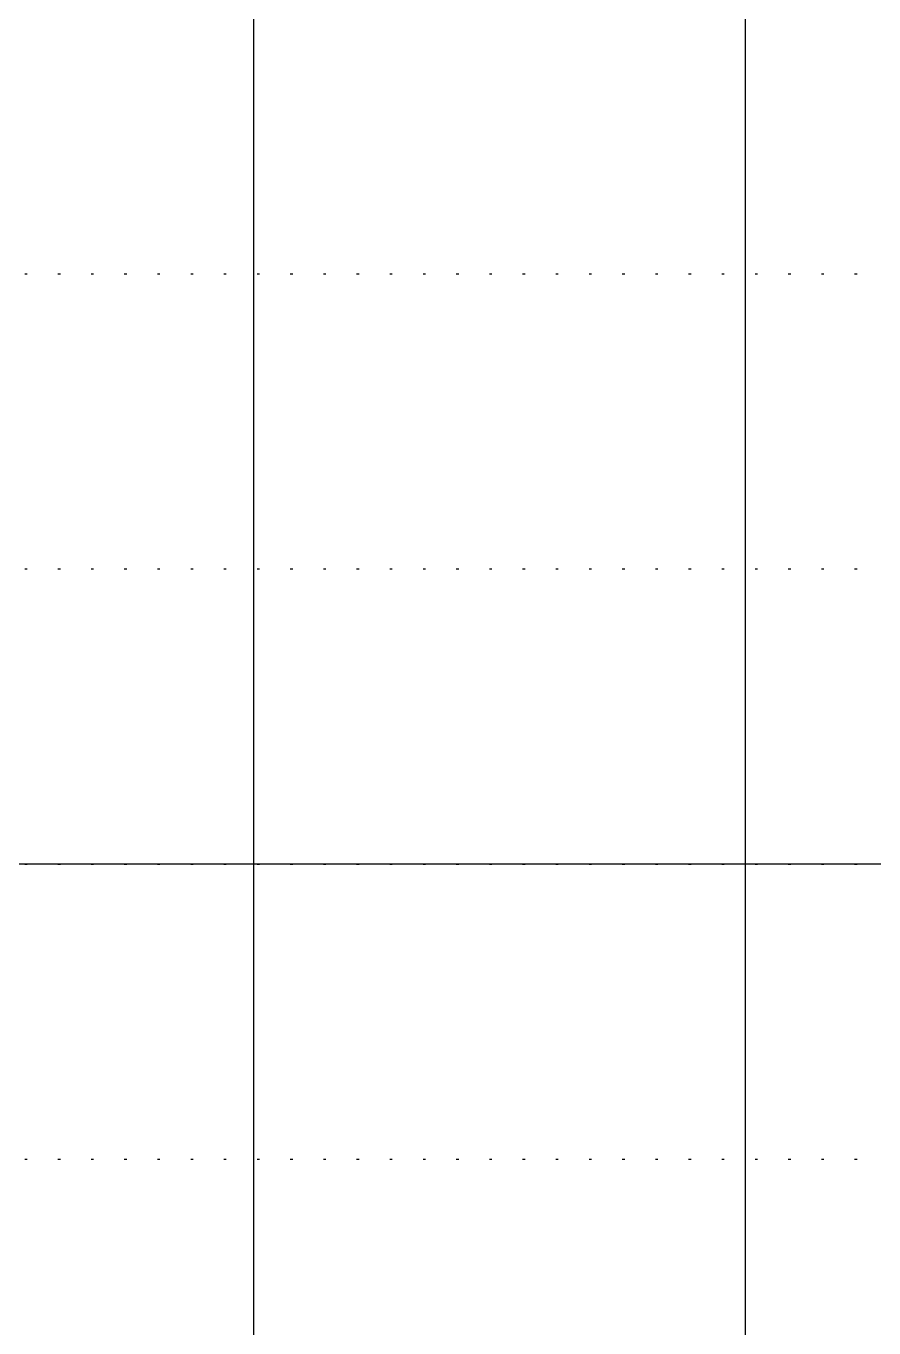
# Model space of a CAD drawing. Header units: millimetres. Extents: x -1499 to 6658, y -12483 to -6008.
# Drawn here: x 1886.9 to 1921.4, y -10715.9 to -10663 of the extents above; entities that cross this region are included whole.
import ezdxf

# ---------------------------------------------------------------- set-up
doc = ezdxf.new("R2010")
doc.units = ezdxf.units.MM
doc.linetypes.add('A-DOTLN01H', pattern=[0.125, 0, -0.125])
doc.layers.add('_와꾸', color=7, linetype='Continuous', plot=False)
doc.layers.add('CR-GRID', color=56, linetype='A-DOTLN01H')
doc.layers.add('수직그리드', color=1, linetype='Continuous')

msp = doc.modelspace()

# ---------------------------------------------------------------- linework, layer by layer
at = {"layer": '_와꾸', "color": 7, "true_color": 0xffffff}
msp.add_lwpolyline([(1436.157, -11213.058), (2236.157, -11213.058), (2236.157, -10697.058), (1436.157, -10697.058)], close=True, dxfattribs=at)
at = {"layer": 'CR-GRID', "linetype": 'A-DOTLN01H', "ltscale": 10}
for p, q in [((696.157, -10673.058), (3036.157, -10673.058)), ((696.157, -10685.058), (3036.157, -10685.058)), ((696.157, -10697.058), (6196.157, -10697.058)), ((696.157, -10709.058), (6196.157, -10709.058))]:
    msp.add_line(p, q, dxfattribs=at)
at = {"layer": '수직그리드'}
for p, q in [((1916.157, -10557.918), (1916.157, -11873.058)), ((1896.157, -10611.078), (1896.157, -11873.058))]:
    msp.add_line(p, q, dxfattribs=at)

doc.saveas('drawing.dxf')
